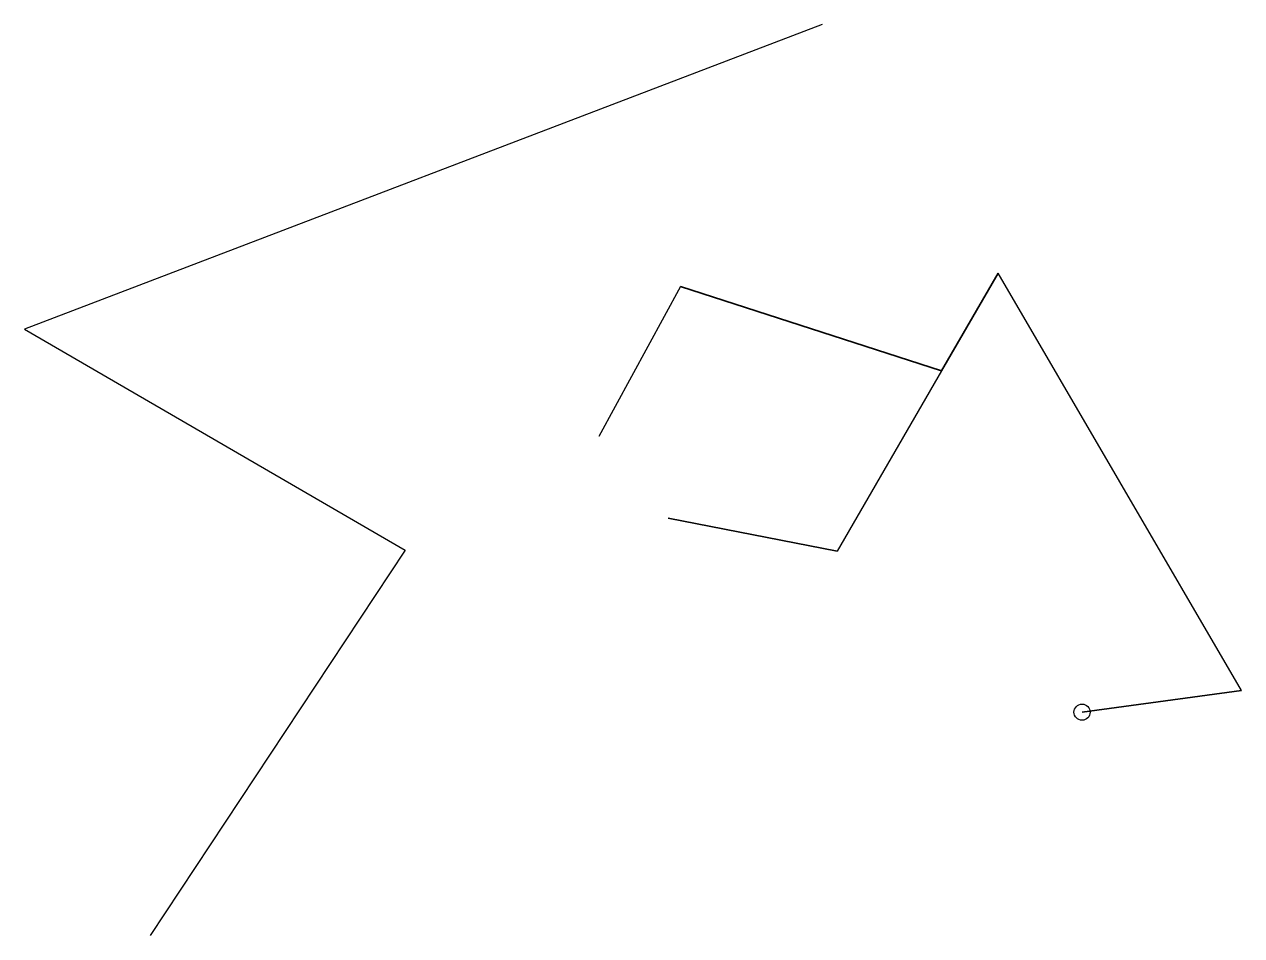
# Model space of a CAD drawing. Extents: x -2748 to 1032, y 1235 to 4062.
import ezdxf

# ---------------------------------------------------------------- set-up
doc = ezdxf.new("R2010")
doc.units = 0
doc.header["$MEASUREMENT"] = 0
for name, color, linetype in [('Channel_m-0_b-2_cd-1.2_q-1200_n-0.035', 7, 'Continuous'), ('Channel_m-3_b-0_mwd-0.3_q-1200_n-0.035', 7, 'Continuous'), ('Channel_m-3_b-1_q-1200_n-0.035', 7, 'Continuous'), ('Pipe_type-(Steel)_nd-10_flow-300', 7, 'Continuous'), ('Pipe_type-(Steel)_nd-20', 7, 'Continuous'), ('Pump', 5, 'Continuous')]:
    doc.layers.add(name, color=color, linetype=linetype)
for name, color, linetype, lineweight in [('Pipe_type-(PE100-10)_nd-500_flow-300_MPressure-70', 1, 'Continuous', 35), ('Pipe_type-(PE100-12.5)_nd-315_flow-500_MPressure-20', 4, 'Continuous', 35), ('Pipe_type-(PE100-16)_nd-800_flow-500', 230, 'Continuous', 35)]:
    doc.layers.add(name, color=color, linetype=linetype, lineweight=lineweight)

msp = doc.modelspace()

# ---------------------------------------------------------------- linework, layer by layer
at = {"layer": 'Channel_m-0_b-2_cd-1.2_q-1200_n-0.035'}
msp.add_line((-1565.3, 2430.8, -10), (-2357.4, 1234.6, -20), dxfattribs=at)
at = {"layer": 'Channel_m-3_b-0_mwd-0.3_q-1200_n-0.035'}
msp.add_line((-2747.5, 3116.6), (-1565.3, 2430.8, -10), dxfattribs=at)
at = {"layer": 'Channel_m-3_b-1_q-1200_n-0.035'}
msp.add_line((-271.1, 4062, 10), (-2747.5, 3116.6), dxfattribs=at)
at = {"layer": 'Pipe_type-(PE100-10)_nd-500_flow-300_MPressure-70'}
msp.add_line((275.5, 3290.2, 3), (100, 2987.4, 5), dxfattribs=at)
at = {"layer": 'Pipe_type-(PE100-12.5)_nd-315_flow-500_MPressure-20'}
for p, q in [((100, 2987.4, 5), (-710.9, 3248.8, 10)), ((-224.6, 2427.4, 8.7), (-749.1, 2530.2, 10))]:
    msp.add_line(p, q, dxfattribs=at)
at = {"layer": 'Pipe_type-(PE100-16)_nd-800_flow-500'}
msp.add_line((536.1, 1927.9, -5), (1031.6, 1994.7, 10), dxfattribs=at)
at = {"layer": 'Pipe_type-(Steel)_nd-10_flow-300'}
for p, q in [((-710.9, 3248.8, 10), (-963.7, 2783.6)), ((100, 2987.4, 5), (-224.6, 2427.4, 8.7))]:
    msp.add_line(p, q, dxfattribs=at)
at = {"layer": 'Pipe_type-(Steel)_nd-20'}
msp.add_line((1031.6, 1994.7, 10), (275.5, 3290.2, 3), dxfattribs=at)
at = {"layer": 'Pump'}
msp.add_circle((536.1, 1927.9, -5), 25, dxfattribs=at)

doc.saveas('drawing.dxf')
